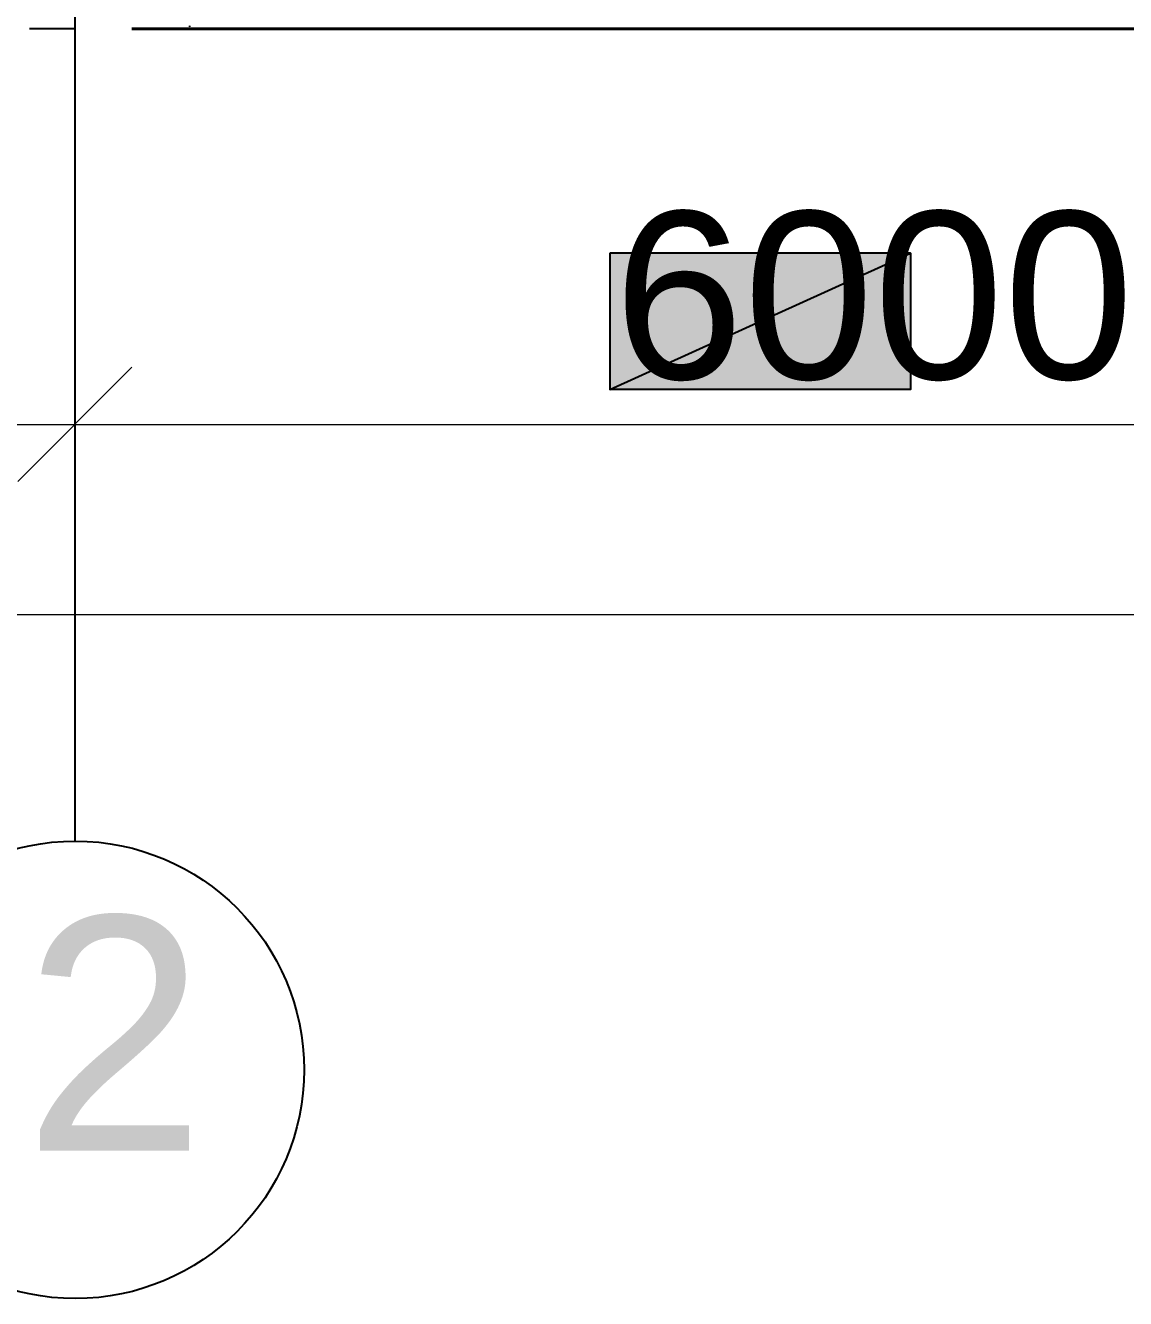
# Model space of a CAD drawing. Extents: x 0 to 604, y 0 to 420.
# Drawn here: x 78.74 to 102.81, y 281.18 to 309.04 of the extents above; entities that cross this region are included whole.
import ezdxf

# ---------------------------------------------------------------- set-up
doc = ezdxf.new("R2010")
doc.units = 0
doc.styles.add('TEYPDFCAD_TEXT', font='arial.ttf')

msp = doc.modelspace()

# ---------------------------------------------------------------- hatches: boundary and pattern name
at = {"true_color": 0xffffff}
h = msp.add_hatch(color=0, dxfattribs=at)
h.paths.add_polyline_path([(91.525, 304.059), (91.525, 301.075), (98.107, 304.059)])
h.paths.add_polyline_path([(91.525, 301.075), (98.107, 304.059), (98.107, 301.075)])

# ---------------------------------------------------------------- linework, layer by layer
at = {"color": 7, "lineweight": 25}
for p, q in [((79.819, 309.562), (79.819, 296.164)), ((79.819, 308.97), (78.825, 308.97)), ((101.325, 308.97), (81.322, 308.97)), ((79.819, 296.164), (79.819, 291.169))]:
    msp.add_line(p, q, dxfattribs=at)
at = {"color": 7, "lineweight": 5}
for p, q in [((82.338, 309.012), (82.317, 309.033)), ((82.338, 309.033), (82.338, 309.012)), ((79.819, 300.948), (79.819, 302.324)), ((79.819, 300.948), (79.819, 302.324)), ((78.571, 299.064), (81.068, 301.562)), ((81.068, 301.562), (78.571, 299.064)), ((47.815, 300.313), (81.809, 300.313)), ((77.809, 300.313), (111.823, 300.313)), ((381.804, 296.143), (47.815, 296.143))]:
    msp.add_line(p, q, dxfattribs=at)
at = {"color": 7, "lineweight": 40}
msp.add_line((108.564, 308.97), (81.068, 308.97), dxfattribs=at)
at = {"color": 0, "true_color": 0xffffff}
for points in [[(91.525, 304.059), (91.525, 301.075), (98.107, 304.059)], [(91.525, 301.075), (98.107, 304.059), (98.107, 301.075)]]:
    msp.add_lwpolyline(points, close=True, dxfattribs=at)
at = {"color": 7, "lineweight": 25}
msp.add_circle((79.83, 286.184), 5.006, dxfattribs=at)

# ---------------------------------------------------------------- texts
at = {"color": 7, "style": 'TEYPDFCAD_TEXT'}
for s, height, p in [('6000', 3.6618, (91.609, 301.308)), ('2', 5.126, (78.698, 284.416))]:
    msp.add_text(s, height=height, dxfattribs=at).set_placement(p)

doc.saveas('drawing.dxf')
